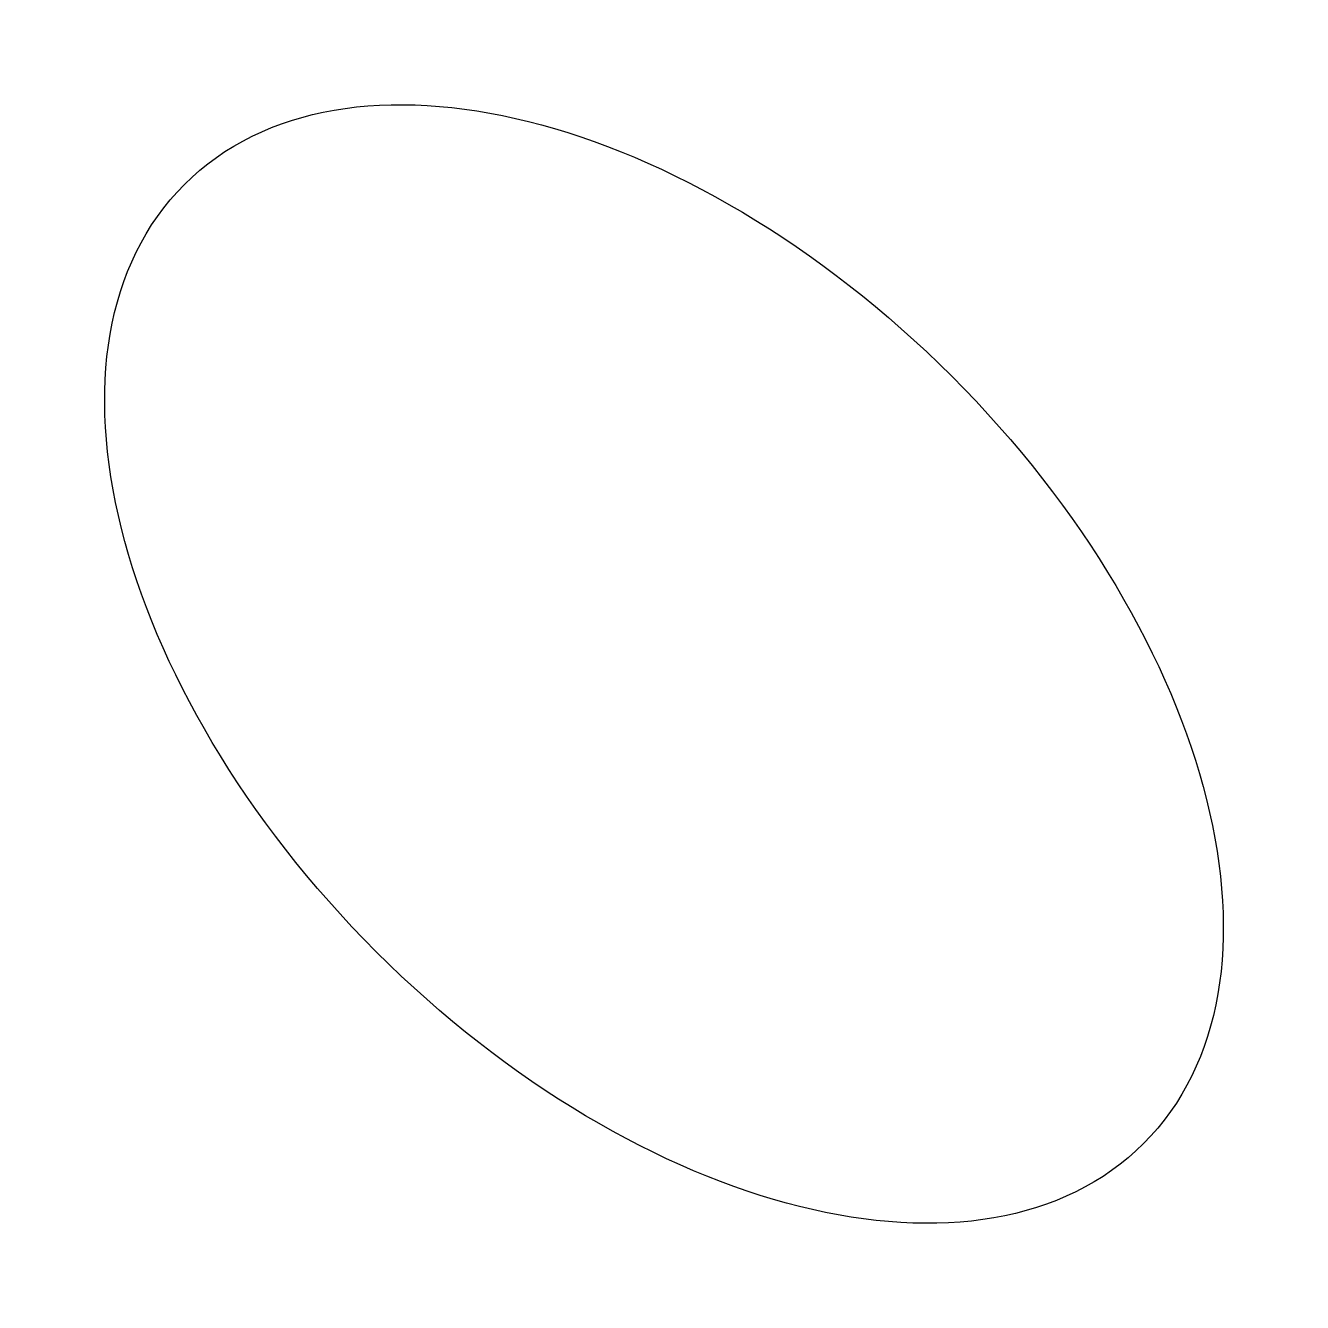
# Model space of a CAD drawing. Units: millimetres at full size, sheet at 1:100. Extents: x -15929 to 3195, y -13052 to 6072.
import ezdxf

# ---------------------------------------------------------------- set-up
doc = ezdxf.new("R2010")
doc.units = ezdxf.units.MM
doc.header["$LTSCALE"] = 100
doc.layers.add('0-0', color=7, linetype='Continuous')

msp = doc.modelspace()

# ---------------------------------------------------------------- linework, layer by layer
at = {"layer": '0-0'}
msp.add_ellipse((-6367.3, -3489.8), major_axis=(7182.1, -7182.1), ratio=0.6, dxfattribs=at)

doc.saveas('drawing.dxf')
